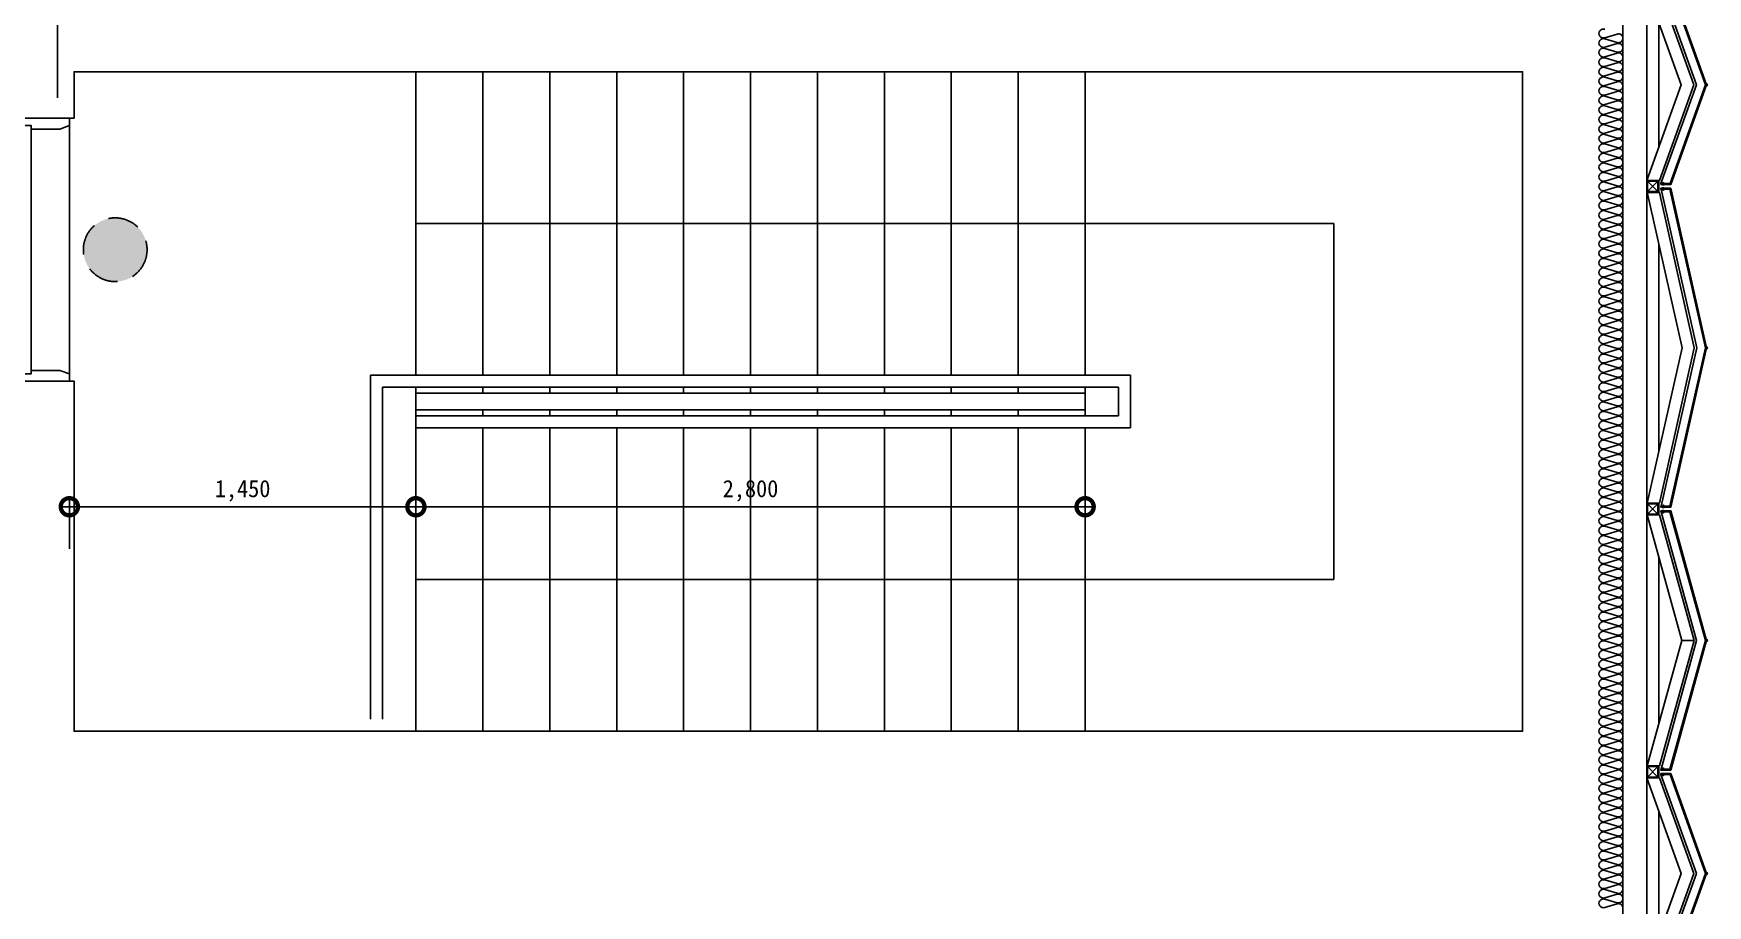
# Model space of a CAD drawing. Header units: millimetres. Extents: x -95754 to 177808, y 34455 to 149960.
# Drawn here: x 170804 to 177808, y 111796 to 115445 of the extents above; entities that cross this region are included whole.
import ezdxf

# ---------------------------------------------------------------- set-up
doc = ezdxf.new("R2010")
doc.units = ezdxf.units.MM
doc.header["$LTSCALE"] = 300
doc.linetypes.add('ghid', pattern=[3, 2, -1])
doc.linetypes.add('HID', pattern=[2.8, 1.8, -1])
doc.layers.get('Defpoints').update_dxf_attribs({"color": 151})
for name, color, linetype in [('6FIN', 6, 'Continuous'), ('A-CEN', 1, 'Continuous'), ('A-CORE-STR', 9, 'Continuous'), ('A-CORE-난간', 8, 'Continuous'), ('A-DIM', 7, 'Continuous'), ('A-DOOR', 4, 'Continuous'), ('A-DOOR-1', 1, 'Continuous'), ('A-DOOR-8', 8, 'Continuous'), ('A-FIN', 6, 'Continuous'), ('A-SYM', 7, 'Continuous'), ('A-갑종방화문', 7, 'Continuous'), ('A-방화문표기', 6, 'ghid'), ('A-하지철물', 55, 'Continuous'), ('alucobond', 4, 'Continuous'), ('ISL', 251, 'Continuous'), ('mold', 4, 'Continuous'), ('SHEET', 6, 'Continuous')]:
    doc.layers.add(name, color=color, linetype=linetype)
doc.layers.add('NOPLOT-DIM', color=191, linetype='Continuous', plot=False)
doc.styles.add('Gdim', font='')
doc.styles.get('Gdim').set_extended_font_data('DotumChe')
doc.dimstyles.new('Gdim30(INT)', dxfattribs={"dimscale": 24, "dimtxt": 3, "dimasz": 1, "dimexe": 1.5, "dimexo": 2, "dimgap": 1, "dimtad": 1, "dimdec": 0, "dimzin": 0, "dimdsep": 46, "dimlunit": 6, "dimtxsty": 'Gdim', "dimblk": 'ToneDOT', "dimcen": 1.5, "dimdle": 1.5, "dimclrd": 1, "dimclre": 1, "dimclrt": 256, "dimadec": 1, "dimazin": 0, "dimtfac": 1, "dimtdec": 0, "dimtix": 1, "dimtmove": 2, "dimatfit": 3, "dimldrblk": 'DOT', "dimfxl": 1, "dimtolj": 1, "dimtzin": 0, "dimlwd": -1, "dimlwe": -1, "dimarcsym": 0})

# ---------------------------------------------------------------- blocks, each defined once
blk = doc.blocks.new('FSD-1')
at = {"layer": 'A-DOOR'}
for points in [[(190359.4, 600586.7), (190359.4, 600556.7), (190319.4, 600556.7), (190319.4, 600541.7), (190199.4, 600541.7), (190159.4, 600556.7), (190159.4, 600586.7)], [(190359.4, 599516.7), (191399.4, 599516.7), (191399.4, 599556.7), (190359.4, 599556.7)], [(190359.4, 599486.7), (190359.4, 599516.7), (190319.4, 599516.7), (190319.4, 599531.7), (190199.4, 599531.7), (190159.4, 599516.7), (190159.4, 599486.7)]]:
    blk.add_lwpolyline(points, close=True, dxfattribs=at)
at = {"layer": 'A-DOOR-1'}
blk.add_arc((190322.5, 599479.8), 1077.5, 1.96142, 88.03858, dxfattribs=at)
at = {"layer": 'A-DOOR-8'}
for p, q in [((190159.4, 600556.7), (190159.4, 599516.7)), ((190319.4, 600556.7), (190319.4, 599516.7)), ((190359.4, 600556.7), (190359.4, 599516.7))]:
    blk.add_line(p, q, dxfattribs=at)
blk = doc.blocks.new('ToneDOT')
at = {"layer": 'A-DIM', "color": 1, "linetype": 'ByBlock'}
blk.add_line((1.5, 0), (-1.5, 0), dxfattribs=at)
at = {"layer": 'A-DIM', "color": 1, "linetype": 'ByBlock', "const_width": 3}
blk.add_lwpolyline([(0.375, 0, 1), (-0.375, 0, 1)], format="xyb", close=True, dxfattribs=at)
blk = doc.blocks.new('*D2317')
at = {"layer": 'Defpoints', "color": 0, "transparency": 16777216}
for p in [(172403.6, 113464.4), (170953.6, 113240), (172403.6, 113240)]:
    blk.add_point(p, dxfattribs=at)
at = {"layer": 'NOPLOT-DIM', "color": 1, "transparency": 16777216}
for p, q in [((170953.6, 113288), (170953.6, 113500.4)), ((172403.6, 113288), (172403.6, 113500.4)), ((170977.6, 113464.4), (172379.6, 113464.4))]:
    blk.add_line(p, q, dxfattribs=at)
at = {"layer": 'NOPLOT-DIM', "color": 1, "transparency": 16777216, "xscale": 24, "yscale": 24, "zscale": 24, "rotation": 180}
blk.add_blockref('ToneDOT', (170953.6, 113464.4), dxfattribs=at)
at = {"layer": 'NOPLOT-DIM', "color": 1, "transparency": 16777216, "xscale": 24, "yscale": 24, "zscale": 24}
blk.add_blockref('ToneDOT', (172403.6, 113464.4), dxfattribs=at)
at = {"layer": 'NOPLOT-DIM', "transparency": 16777216, "insert": (171678.6, 113531.2), "char_height": 72, "attachment_point": 5, "style": 'Gdim'}
blk.add_mtext('\\A1;1,450', dxfattribs=at)
blk = doc.blocks.new('_Dot')
at = {"color": 0, "linetype": 'ByBlock', "lineweight": -2}
blk.add_line((-0.5, 0), (-1, 0), dxfattribs=at)
at = {"color": 0, "linetype": 'ByBlock', "const_width": 0.5}
blk.add_lwpolyline([(-0.25, 0, 1), (0.25, 0, 1)], format="xyb", close=True, dxfattribs=at)
blk = doc.blocks.new('*D2316')
at = {"layer": 'Defpoints', "color": 0, "transparency": 16777216}
for p in [(175203.6, 113464.4), (172403.6, 113240), (175203.6, 113240)]:
    blk.add_point(p, dxfattribs=at)
at = {"layer": 'NOPLOT-DIM', "color": 1, "transparency": 16777216}
for p, q in [((172403.6, 113288), (172403.6, 113500.4)), ((175203.6, 113288), (175203.6, 113500.4)), ((172427.6, 113464.4), (175179.6, 113464.4))]:
    blk.add_line(p, q, dxfattribs=at)
at = {"layer": 'NOPLOT-DIM', "color": 1, "transparency": 16777216, "xscale": 24, "yscale": 24, "zscale": 24, "rotation": 180}
blk.add_blockref('ToneDOT', (172403.6, 113464.4), dxfattribs=at)
at = {"layer": 'NOPLOT-DIM', "color": 1, "transparency": 16777216, "xscale": 24, "yscale": 24, "zscale": 24}
blk.add_blockref('ToneDOT', (175203.6, 113464.4), dxfattribs=at)
at = {"layer": 'NOPLOT-DIM', "transparency": 16777216, "insert": (173803.6, 113531.2), "char_height": 72, "attachment_point": 5, "style": 'Gdim'}
blk.add_mtext('\\A1;2,800', dxfattribs=at)
blk = doc.blocks.new('EX-850-1')
at = {"layer": '6FIN', "elevation": 0}
for points in [[(3.2, 204.1), (46.8, 204.1, 0.414214), (50, 207.3), (50, 250.9, 0.414214), (46.8, 254.1), (3.2, 254.1, 0.414214), (0, 250.9), (0, 207.3, 0.414214)], [(896.8, 204.1), (853.2, 204.1, -0.414214), (850, 207.3), (850, 250.9, -0.414214), (853.2, 254.1), (896.8, 254.1, -0.414214), (900, 250.9), (900, 207.3, -0.414214)]]:
    blk.add_lwpolyline(points, format="xyb", close=True, dxfattribs=at)
at = {"layer": 'A-하지철물'}
for p, q in [((850, 254.1), (50, 254.1)), ((710.9, 204.1), (189.1, 204.1))]:
    blk.add_line(p, q, dxfattribs=at)
at = {"layer": 'A-하지철물', "elevation": 0}
for points in [[(49.9, 254.1), (450, 110.3), (850.1, 254.1)], [(50, 204.1), (50, 200.9), (450, 57.2), (850, 200.9), (850, 204.1)]]:
    blk.add_lwpolyline(points, dxfattribs=at)
at = {"layer": 'A-하지철물'}
blk.add_circle((450, 4.1), 4.07, dxfattribs=at)
at = {"layer": 'alucobond', "color": 251, "linetype": 'HID', "ltscale": 10}
for p, q in [((30.2, 185.1), (41.5, 185.1)), ((31.5, 182.4), (31.5, 187.8)), ((31.5, 186.6), (39.5, 186.6)), ((31.5, 183.6), (39.5, 183.6)), ((32, 189.3), (32.5, 189.3)), ((32, 180.9), (32.5, 180.9)), ((32.5, 180.9), (32.5, 189.3)), ((38, 182.7), (38, 187.4)), ((39.5, 182.7), (39.5, 187.4)), ((869.8, 185.1), (858.5, 185.1)), ((860.5, 182.7), (860.5, 187.4)), ((868.5, 186.6), (860.5, 186.6)), ((868.5, 183.6), (860.5, 183.6)), ((862, 182.7), (862, 187.4)), ((867.5, 180.9), (867.5, 189.3)), ((868, 189.3), (867.5, 189.3)), ((868, 180.9), (867.5, 180.9)), ((868.5, 182.4), (868.5, 187.8))]:
    blk.add_line(p, q, dxfattribs=at)
at = {"layer": 'alucobond'}
for p, q in [((32.5, 195.1), (36.5, 195.1)), ((867.5, 195.1), (863.5, 195.1))]:
    blk.add_line(p, q, dxfattribs=at)
at = {"layer": 'alucobond', "color": 251, "linetype": 'HID', "ltscale": 10}
for points in [[(32, 189.3), (31.5, 187.8)], [(32, 180.9), (31.5, 182.4)], [(868, 189.3), (868.5, 187.8)], [(868, 180.9), (868.5, 182.4)]]:
    blk.add_lwpolyline(points, dxfattribs=at)
at = {"layer": 'alucobond', "elevation": 0}
for points in [[(32.5, 195.1), (32.5, 154.1), (450, 4.1), (867.5, 154.1), (867.5, 195.1)], [(36.5, 195.1), (36.5, 156.9), (450, 8.3), (863.5, 156.9), (863.5, 195.1)]]:
    blk.add_lwpolyline(points, dxfattribs=at)
at = {"layer": 'alucobond', "color": 251, "linetype": 'HID', "ltscale": 10, "elevation": 0}
blk.add_lwpolyline([(36.5, 195.1), (450, 46.6), (863.5, 195.1)], dxfattribs=at)
at = {"layer": 'alucobond', "color": 251, "linetype": 'HID', "ltscale": 10}
for points in [[(39.5, 186.6, -0.666667), (39.5, 183.6, -1.5)], [(860.5, 186.6, 0.666667), (860.5, 183.6, 1.5)]]:
    blk.add_lwpolyline(points, format="xyb", dxfattribs=at)
for centre, start, end in [((38.7, 187.4), 0, 180), ((38.7, 182.7), 180, 0), ((861.3, 187.4), 0, 180), ((861.3, 182.7), 180, 0)]:
    blk.add_arc(centre, 0.75, start, end, dxfattribs=at)
at = {"layer": 'mold', "color": 4}
for points in [[(25, 204.1), (25, 202.6)], [(875, 204.1), (875, 202.6)]]:
    blk.add_lwpolyline(points, dxfattribs=at)
at = {"layer": 'SHEET', "color": 8}
for p, q in [((46.8, 250.9), (3.2, 207.3)), ((3.2, 250.9), (46.8, 207.3)), ((853.2, 250.9), (896.8, 207.3)), ((896.8, 250.9), (853.2, 207.3))]:
    blk.add_line(p, q, dxfattribs=at)
at = {"layer": 'SHEET', "color": 8, "elevation": 0}
for points in [[(3.2, 207.3), (46.8, 207.3), (46.8, 250.9), (3.2, 250.9)], [(896.8, 207.3), (853.2, 207.3), (853.2, 250.9), (896.8, 250.9)]]:
    blk.add_lwpolyline(points, close=True, dxfattribs=at)
blk = doc.blocks.new('EX-1350')
at = {"layer": '6FIN', "elevation": 0}
for points in [[(3.2, 204.1), (46.8, 204.1, 0.414214), (50, 207.3), (50, 250.9, 0.414214), (46.8, 254.1), (3.2, 254.1, 0.414214), (0, 250.9), (0, 207.3, 0.414214)], [(1396.8, 204.1), (1353.2, 204.1, -0.414214), (1350, 207.3), (1350, 250.9, -0.414214), (1353.2, 254.1), (1396.8, 254.1, -0.414214), (1400, 250.9), (1400, 207.3, -0.414214)]]:
    blk.add_lwpolyline(points, format="xyb", close=True, dxfattribs=at)
at = {"layer": 'A-하지철물'}
for p, q in [((1350, 254.1), (50, 254.1)), ((1133.9, 204.1), (266.1, 204.1))]:
    blk.add_line(p, q, dxfattribs=at)
at = {"layer": 'A-하지철물', "elevation": 0}
for points in [[(49.7, 252.7), (700, 106.6), (1350.3, 252.7)], [(50, 254.1), (50, 201.4), (700, 55.3), (1350, 201.4), (1350, 254.1)]]:
    blk.add_lwpolyline(points, dxfattribs=at)
at = {"layer": 'A-하지철물'}
blk.add_circle((700, 4.1), 4.07, dxfattribs=at)
at = {"layer": 'alucobond', "color": 251, "linetype": 'HID', "ltscale": 10}
for p, q in [((30.2, 185.1), (41.5, 185.1)), ((31.5, 182.4), (31.5, 187.8)), ((31.5, 186.6), (39.5, 186.6)), ((31.5, 183.6), (39.5, 183.6)), ((32, 189.3), (32.5, 189.3)), ((32, 180.9), (32.5, 180.9)), ((32.5, 180.9), (32.5, 189.3)), ((38, 182.7), (38, 187.4)), ((39.5, 182.7), (39.5, 187.4)), ((1369.8, 185.1), (1358.5, 185.1)), ((1360.5, 182.7), (1360.5, 187.4)), ((1368.5, 186.6), (1360.5, 186.6)), ((1368.5, 183.6), (1360.5, 183.6)), ((1362, 182.7), (1362, 187.4)), ((1367.5, 180.9), (1367.5, 189.3)), ((1368, 189.3), (1367.5, 189.3)), ((1368, 180.9), (1367.5, 180.9)), ((1368.5, 182.4), (1368.5, 187.8))]:
    blk.add_line(p, q, dxfattribs=at)
at = {"layer": 'alucobond'}
for p, q in [((32.5, 195.1), (36.5, 195.1)), ((1367.5, 195.1), (1363.5, 195.1))]:
    blk.add_line(p, q, dxfattribs=at)
at = {"layer": 'alucobond', "color": 251, "linetype": 'HID', "ltscale": 10, "elevation": 0}
for points in [[(32, 189.3), (31.5, 187.8)], [(32, 180.9), (31.5, 182.4)], [(36.5, 194.2), (700, 45.1), (1363.5, 194.2)], [(1368, 189.3), (1368.5, 187.8)], [(1368, 180.9), (1368.5, 182.4)]]:
    blk.add_lwpolyline(points, dxfattribs=at)
at = {"layer": 'alucobond', "elevation": 0}
for points in [[(32.5, 195.1), (32.5, 154.1), (700, 4.1), (1367.5, 154.1), (1367.5, 195.1)], [(36.5, 195.1), (36.5, 157.3), (700, 8.2), (1363.5, 157.3), (1363.5, 195.1)]]:
    blk.add_lwpolyline(points, dxfattribs=at)
at = {"layer": 'alucobond', "color": 251, "linetype": 'HID', "ltscale": 10, "elevation": 0}
for points in [[(39.5, 186.6, -0.666667), (39.5, 183.6, -1.5)], [(1360.5, 186.6, 0.666667), (1360.5, 183.6, 1.5)]]:
    blk.add_lwpolyline(points, format="xyb", dxfattribs=at)
at = {"layer": 'alucobond', "color": 251, "linetype": 'HID', "ltscale": 10}
for centre, start, end in [((38.7, 187.4), 0, 180), ((38.7, 182.7), 180, 0), ((1361.3, 187.4), 0, 180), ((1361.3, 182.7), 180, 0)]:
    blk.add_arc(centre, 0.75, start, end, dxfattribs=at)
at = {"layer": 'mold', "color": 4, "elevation": 0}
for points in [[(25, 204.1), (25, 202.6)], [(1375, 204.1), (1375, 202.6)]]:
    blk.add_lwpolyline(points, dxfattribs=at)
at = {"layer": 'SHEET', "color": 8}
for p, q in [((46.8, 250.9), (3.2, 207.3)), ((3.2, 250.9), (46.8, 207.3)), ((1353.2, 250.9), (1396.8, 207.3)), ((1396.8, 250.9), (1353.2, 207.3))]:
    blk.add_line(p, q, dxfattribs=at)
at = {"layer": 'SHEET', "color": 8, "elevation": 0}
for points in [[(3.2, 207.3), (46.8, 207.3), (46.8, 250.9), (3.2, 250.9)], [(1396.8, 207.3), (1353.2, 207.3), (1353.2, 250.9), (1396.8, 250.9)]]:
    blk.add_lwpolyline(points, close=True, dxfattribs=at)
blk = doc.blocks.new('EX-1100')
at = {"layer": '6FIN', "elevation": 0}
for points in [[(3.2, 204.1), (46.8, 204.1, 0.414214), (50, 207.3), (50, 250.9, 0.414214), (46.8, 254.1), (3.2, 254.1, 0.414214), (0, 250.9), (0, 207.3, 0.414214)], [(1146.8, 204.1), (1103.2, 204.1, -0.414214), (1100, 207.3), (1100, 250.9, -0.414214), (1103.2, 254.1), (1146.8, 254.1, -0.414214), (1150, 250.9), (1150, 207.3, -0.414214)]]:
    blk.add_lwpolyline(points, format="xyb", close=True, dxfattribs=at)
at = {"layer": 'A-하지철물'}
for p, q in [((1100, 254.1), (50, 254.1)), ((923.1, 204.1), (226.9, 204.1)), ((575, 55.9), (575, 107.8))]:
    blk.add_line(p, q, dxfattribs=at)
at = {"layer": 'A-하지철물', "elevation": 0}
blk.add_lwpolyline([(1100, 201.1), (1100, 253), (575, 107.8), (50, 253), (50, 201.1), (575, 55.9)], close=True, dxfattribs=at)
at = {"layer": 'A-하지철물'}
blk.add_circle((575, 4.1), 4.07, dxfattribs=at)
at = {"layer": 'alucobond', "color": 251, "linetype": 'HID', "ltscale": 10}
for p, q in [((30.2, 185.1), (41.5, 185.1)), ((31.5, 182.4), (31.5, 187.8)), ((31.5, 186.6), (39.5, 186.6)), ((31.5, 183.6), (39.5, 183.6)), ((32, 189.3), (32.5, 189.3)), ((32, 180.9), (32.5, 180.9)), ((32.5, 180.9), (32.5, 189.3)), ((38, 182.7), (38, 187.4)), ((39.5, 182.7), (39.5, 187.4)), ((1119.8, 185.1), (1108.5, 185.1)), ((1110.5, 182.7), (1110.5, 187.4)), ((1118.5, 186.6), (1110.5, 186.6)), ((1118.5, 183.6), (1110.5, 183.6)), ((1112, 182.7), (1112, 187.4)), ((1117.5, 180.9), (1117.5, 189.3)), ((1118, 189.3), (1117.5, 189.3)), ((1118, 180.9), (1117.5, 180.9)), ((1118.5, 182.4), (1118.5, 187.8))]:
    blk.add_line(p, q, dxfattribs=at)
at = {"layer": 'alucobond'}
for p, q in [((32.5, 195.1), (36.5, 195.1)), ((1117.5, 195.1), (1113.5, 195.1))]:
    blk.add_line(p, q, dxfattribs=at)
at = {"layer": 'alucobond', "color": 251, "linetype": 'HID', "ltscale": 10, "elevation": 0}
for points in [[(32, 189.3), (31.5, 187.8)], [(32, 180.9), (31.5, 182.4)], [(36.5, 194.5), (575, 45.6), (1113.5, 194.5)], [(1118, 189.3), (1118.5, 187.8)], [(1118, 180.9), (1118.5, 182.4)]]:
    blk.add_lwpolyline(points, dxfattribs=at)
at = {"layer": 'alucobond', "elevation": 0}
for points in [[(32.5, 195.1), (32.5, 154.1), (575, 4.1), (1117.5, 154.1), (1117.5, 195.1)], [(36.5, 195.1), (36.5, 157.1), (575, 8.2), (1113.5, 157.1), (1113.5, 195.1)], [(1113.5, 195.1), (1113.5, 157.2)]]:
    blk.add_lwpolyline(points, dxfattribs=at)
at = {"layer": 'alucobond', "color": 251, "linetype": 'HID', "ltscale": 10, "elevation": 0}
for points in [[(39.5, 186.6, -0.666667), (39.5, 183.6, -1.5)], [(1110.5, 186.6, 0.666667), (1110.5, 183.6, 1.5)]]:
    blk.add_lwpolyline(points, format="xyb", dxfattribs=at)
at = {"layer": 'alucobond', "color": 251, "linetype": 'HID', "ltscale": 10}
for centre, start, end in [((38.7, 187.4), 0, 180), ((38.7, 182.7), 180, 0), ((1111.3, 187.4), 0, 180), ((1111.3, 182.7), 180, 0)]:
    blk.add_arc(centre, 0.75, start, end, dxfattribs=at)
at = {"layer": 'mold', "color": 4, "elevation": 0}
for points in [[(25, 204.1), (25, 202.6)], [(1125, 204.1), (1125, 202.6)]]:
    blk.add_lwpolyline(points, dxfattribs=at)
at = {"layer": 'SHEET', "color": 8}
for p, q in [((46.8, 250.9), (3.2, 207.3)), ((3.2, 250.9), (46.8, 207.3)), ((1103.2, 250.9), (1146.8, 207.3)), ((1146.8, 250.9), (1103.2, 207.3))]:
    blk.add_line(p, q, dxfattribs=at)
at = {"layer": 'SHEET', "color": 8, "elevation": 0}
for points in [[(3.2, 207.3), (46.8, 207.3), (46.8, 250.9), (3.2, 250.9)], [(1146.8, 207.3), (1103.2, 207.3), (1103.2, 250.9), (1146.8, 250.9)]]:
    blk.add_lwpolyline(points, close=True, dxfattribs=at)
blk = doc.blocks.new('SYM-갑종방화문')
at = {"layer": 'A-방화문표기'}
blk.add_hatch(color=251, dxfattribs=at).paths.add_polyline_path([(-600, 0, 1), (600, 0, 1)])
at = {"layer": 'A-방화문표기', "color": 251}
blk.add_circle((0, 0), 600, dxfattribs=at)
blk = doc.blocks.new('A$C1B410CB1')
at = {"layer": 'A-갑종방화문', "xscale": 0.1666666666666667, "yscale": 0.1666666666666667, "zscale": 0.1666666666666667}
blk.add_blockref('SYM-갑종방화문', (100, 100), dxfattribs=at)

msp = doc.modelspace()

# ---------------------------------------------------------------- linework, layer by layer
at = {"layer": 'A-CEN'}
msp.add_line((170903.6, 127905), (170903.6, 115176.1), dxfattribs=at)
at = {"layer": 'A-CORE-STR'}
for p, q in [((172403.6, 114015), (172403.6, 115285)), ((172683.6, 115285), (172683.6, 114015)), ((172963.6, 115285), (172963.6, 114015)), ((173243.6, 115285), (173243.6, 114015)), ((173523.6, 115285), (173523.6, 114015)), ((173803.6, 115285), (173803.6, 114015)), ((174083.6, 115285), (174083.6, 114015)), ((174363.6, 115285), (174363.6, 114015)), ((174643.6, 115285), (174643.6, 114015)), ((174923.6, 115285), (174923.6, 114015)), ((175203.6, 115285), (175203.6, 114015)), ((172403.6, 113965), (172403.6, 112525)), ((172683.6, 113965), (172683.6, 113940)), ((172963.6, 113965), (172963.6, 113940)), ((173243.6, 113965), (173243.6, 113940)), ((173523.6, 113965), (173523.6, 113940)), ((173803.6, 113965), (173803.6, 113940)), ((174083.6, 113965), (174083.6, 113940)), ((174363.6, 113965), (174363.6, 113940)), ((174643.6, 113965), (174643.6, 113940)), ((174923.6, 113965), (174923.6, 113940)), ((175203.6, 113965), (175203.6, 113845)), ((175203.6, 113965), (175203.6, 113940)), ((175203.6, 113965), (175203.6, 113940)), ((172403.6, 113940), (175203.6, 113940)), ((172403.6, 113870), (175203.6, 113870)), ((172683.6, 113870), (172683.6, 113845)), ((172963.6, 113870), (172963.6, 113845)), ((173243.6, 113870), (173243.6, 113845)), ((173523.6, 113870), (173523.6, 113845)), ((173803.6, 113870), (173803.6, 113845)), ((174083.6, 113870), (174083.6, 113845)), ((174363.6, 113870), (174363.6, 113845)), ((174643.6, 113870), (174643.6, 113845)), ((174923.6, 113870), (174923.6, 113845)), ((175203.6, 113870), (175203.6, 113845)), ((175203.6, 113870), (175203.6, 113845)), ((172683.6, 113795), (172683.6, 112525)), ((172963.6, 113795), (172963.6, 112525)), ((173243.6, 113795), (173243.6, 112525)), ((173523.6, 113795), (173523.6, 112525)), ((173803.6, 113795), (173803.6, 112525)), ((174083.6, 113795), (174083.6, 112525)), ((174363.6, 113795), (174363.6, 112525)), ((174643.6, 113795), (174643.6, 112525)), ((174923.6, 113795), (174923.6, 112525)), ((175203.6, 113795), (175203.6, 112525))]:
    msp.add_line(p, q, dxfattribs=at)
at = {"layer": 'A-CORE-난간'}
for p, q in [((175393.6, 114015), (172213.6, 114015)), ((172213.6, 114015), (172213.6, 112575)), ((175343.6, 113965), (172263.6, 113965)), ((172263.6, 113965), (172263.6, 112575)), ((175343.6, 113845), (175343.6, 113965)), ((175393.6, 113795), (175393.6, 114015)), ((172403.6, 113845), (175343.6, 113845)), ((172403.6, 113795), (175393.6, 113795))]:
    msp.add_line(p, q, dxfattribs=at)
at = {"layer": 'A-FIN'}
msp.add_lwpolyline([(170853.6, 115090), (170973.6, 115090), (170973.6, 115285), (177033.6, 115285), (177033.6, 112525), (170973.6, 112525), (170973.6, 113990), (170853.6, 113990)], dxfattribs=at)
at = {"layer": 'A-FIN', "elevation": 0}
msp.add_lwpolyline([(170953.6, 115090), (170973.6, 115090), (170973.6, 115285), (177033.6, 115285), (177033.6, 112525), (170973.6, 112525), (170973.6, 113990), (170953.6, 113990)], dxfattribs=at)
at = {"layer": 'A-SYM'}
for p, q in [((176243.6, 114650), (172403.6, 114650)), ((176243.6, 113160), (176243.6, 114650)), ((176243.6, 113160), (172403.6, 113160))]:
    msp.add_line(p, q, dxfattribs=at)
at = {"layer": 'ISL', "elevation": 0}
msp.add_lwpolyline([(170653.6, 107105), (177453.6, 107105), (177453.6, 135425), (177353.6, 135425)], dxfattribs=at)
msp.add_lwpolyline([(177377.8, 115462.7, 1.372593), (177377.8, 115427.3), (177429.3, 115442.7, -0.509267), (177453.6, 115425, -0.509267), (177429.3, 115407.3), (177377.8, 115422.7, 1.372593), (177377.8, 115387.3), (177429.3, 115402.7, -0.509267), (177453.6, 115385, -0.509267), (177429.3, 115367.3), (177377.8, 115382.7, 1.372593), (177377.8, 115347.3), (177429.3, 115362.7, -0.509267), (177453.6, 115345, -0.509267), (177429.3, 115327.3), (177377.8, 115342.7, 1.372593), (177377.8, 115307.3), (177429.3, 115322.7, -0.509267), (177453.6, 115305, -0.509267), (177429.3, 115287.3), (177377.8, 115302.7, 1.372593), (177377.8, 115267.3), (177429.3, 115282.7, -0.509267), (177453.6, 115265, -0.509267), (177429.3, 115247.3), (177377.8, 115262.7, 1.372593), (177377.8, 115227.3), (177429.3, 115242.7, -0.509267), (177453.6, 115225, -0.509267), (177429.3, 115207.3), (177377.8, 115222.7, 1.372593), (177377.8, 115187.3), (177429.3, 115202.7, -0.509267), (177453.6, 115185, -0.509267), (177429.3, 115167.3), (177377.8, 115182.7, 1.372593), (177377.8, 115147.3), (177429.3, 115162.7, -0.509267), (177453.6, 115145, -0.509267), (177429.3, 115127.3), (177377.8, 115142.7, 1.372593), (177377.8, 115107.3), (177429.3, 115122.7, -0.509267), (177453.6, 115105, -0.509267), (177429.3, 115087.3), (177377.8, 115102.7, 1.372593), (177377.8, 115067.3), (177429.3, 115082.7, -0.509267), (177453.6, 115065, -0.509267), (177429.3, 115047.3), (177377.8, 115062.7, 1.372593), (177377.8, 115027.3), (177429.3, 115042.7, -0.509267), (177453.6, 115025, -0.509267), (177429.3, 115007.3), (177377.8, 115022.7, 1.372593), (177377.8, 114987.3), (177429.3, 115002.7, -0.509267), (177453.6, 114985, -0.509267), (177429.3, 114967.3), (177377.8, 114982.7, 1.372593), (177377.8, 114947.3), (177429.3, 114962.7, -0.509267), (177453.6, 114945, -0.509267), (177429.3, 114927.3), (177377.8, 114942.7, 1.372593), (177377.8, 114907.3), (177429.3, 114922.7, -0.509267), (177453.6, 114905, -0.509267), (177429.3, 114887.3), (177377.8, 114902.7, 1.372593), (177377.8, 114867.3), (177429.3, 114882.7, -0.509267), (177453.6, 114865, -0.509267), (177429.3, 114847.3), (177377.8, 114862.7, 1.372593), (177377.8, 114827.3), (177429.3, 114842.7, -0.509267), (177453.6, 114825, -0.509267), (177429.3, 114807.3), (177377.8, 114822.7, 1.372593), (177377.8, 114787.3), (177429.3, 114802.7, -0.509267), (177453.6, 114785, -0.509267), (177429.3, 114767.3), (177377.8, 114782.7, 1.372593), (177377.8, 114747.3), (177429.3, 114762.7, -0.509267), (177453.6, 114745, -0.509267), (177429.3, 114727.3), (177377.8, 114742.7, 1.372593), (177377.8, 114707.3), (177429.3, 114722.7, -0.509267), (177453.6, 114705, -0.509267), (177429.3, 114687.3), (177377.8, 114702.7, 1.372593), (177377.8, 114667.3), (177429.3, 114682.7, -0.509267), (177453.6, 114665, -0.509267), (177429.3, 114647.3), (177377.8, 114662.7, 1.372593), (177377.8, 114627.3), (177429.3, 114642.7, -0.509267), (177453.6, 114625, -0.509267), (177429.3, 114607.3), (177377.8, 114622.7, 1.372593), (177377.8, 114587.3), (177429.3, 114602.7, -0.509267), (177453.6, 114585, -0.509267), (177429.3, 114567.3), (177377.8, 114582.7, 1.372593), (177377.8, 114547.3), (177429.3, 114562.7, -0.509267), (177453.6, 114545, -0.509267), (177429.3, 114527.3), (177377.8, 114542.7, 1.372593), (177377.8, 114507.3), (177429.3, 114522.7, -0.509267), (177453.6, 114505, -0.509267), (177429.3, 114487.3), (177377.8, 114502.7, 1.372593), (177377.8, 114467.3), (177429.3, 114482.7, -0.509267), (177453.6, 114465, -0.509267), (177429.3, 114447.3), (177377.8, 114462.7, 1.372593), (177377.8, 114427.3), (177429.3, 114442.7, -0.509267), (177453.6, 114425, -0.509267), (177429.3, 114407.3), (177377.8, 114422.7, 1.372593), (177377.8, 114387.3), (177429.3, 114402.7, -0.509267), (177453.6, 114385, -0.509267), (177429.3, 114367.3), (177377.8, 114382.7, 1.372593), (177377.8, 114347.3), (177429.3, 114362.7, -0.509267), (177453.6, 114345, -0.509267), (177429.3, 114327.3), (177377.8, 114342.7, 1.372593), (177377.8, 114307.3), (177429.3, 114322.7, -0.509267), (177453.6, 114305, -0.509267), (177429.3, 114287.3), (177377.8, 114302.7, 1.372593), (177377.8, 114267.3), (177429.3, 114282.7, -0.509267), (177453.6, 114265, -0.509267), (177429.3, 114247.3), (177377.8, 114262.7, 1.372593), (177377.8, 114227.3), (177429.3, 114242.7, -0.509267), (177453.6, 114225, -0.509267), (177429.3, 114207.3), (177377.8, 114222.7, 1.372593), (177377.8, 114187.3), (177429.3, 114202.7, -0.509267), (177453.6, 114185, -0.509267), (177429.3, 114167.3), (177377.8, 114182.7, 1.372593), (177377.8, 114147.3), (177429.3, 114162.7, -0.509267), (177453.6, 114145, -0.509267), (177429.3, 114127.3), (177377.8, 114142.7, 1.372593), (177377.8, 114107.3), (177429.3, 114122.7, -0.509267), (177453.6, 114105, -0.509267), (177429.3, 114087.3), (177377.8, 114102.7, 1.372593), (177377.8, 114067.3), (177429.3, 114082.7, -0.509267), (177453.6, 114065, -0.509267), (177429.3, 114047.3), (177377.8, 114062.7, 1.372593), (177377.8, 114027.3), (177429.3, 114042.7, -0.509267), (177453.6, 114025, -0.509267), (177429.3, 114007.3), (177377.8, 114022.7, 1.372593), (177377.8, 113987.3), (177429.3, 114002.7, -0.509267), (177453.6, 113985, -0.509267), (177429.3, 113967.3), (177377.8, 113982.7, 1.372593), (177377.8, 113947.3), (177429.3, 113962.7, -0.509267), (177453.6, 113945, -0.509267), (177429.3, 113927.3), (177377.8, 113942.7, 1.372593), (177377.8, 113907.3), (177429.3, 113922.7, -0.509267), (177453.6, 113905, -0.509267), (177429.3, 113887.3), (177377.8, 113902.7, 1.372593), (177377.8, 113867.3), (177429.3, 113882.7, -0.509267), (177453.6, 113865, -0.509267), (177429.3, 113847.3), (177377.8, 113862.7, 1.372593), (177377.8, 113827.3), (177429.3, 113842.7, -0.509267), (177453.6, 113825, -0.509267), (177429.3, 113807.3), (177377.8, 113822.7, 1.372593), (177377.8, 113787.3), (177429.3, 113802.7, -0.509267), (177453.6, 113785, -0.509267), (177429.3, 113767.3), (177377.8, 113782.7, 1.372593), (177377.8, 113747.3), (177429.3, 113762.7, -0.509267), (177453.6, 113745, -0.509267), (177429.3, 113727.3), (177377.8, 113742.7, 1.372593), (177377.8, 113707.3), (177429.3, 113722.7, -0.509267), (177453.6, 113705, -0.509267), (177429.3, 113687.3), (177377.8, 113702.7, 1.372593), (177377.8, 113667.3), (177429.3, 113682.7, -0.509267), (177453.6, 113665, -0.509267), (177429.3, 113647.3), (177377.8, 113662.7, 1.372593), (177377.8, 113627.3), (177429.3, 113642.7, -0.509267), (177453.6, 113625, -0.509267), (177429.3, 113607.3), (177377.8, 113622.7, 1.372593), (177377.8, 113587.3), (177429.3, 113602.7, -0.509267), (177453.6, 113585, -0.509267), (177429.3, 113567.3), (177377.8, 113582.7, 1.372593), (177377.8, 113547.3), (177429.3, 113562.7, -0.509267), (177453.6, 113545, -0.509267), (177429.3, 113527.3), (177377.8, 113542.7, 1.372593), (177377.8, 113507.3), (177429.3, 113522.7, -0.509267), (177453.6, 113505, -0.509267), (177429.3, 113487.3), (177377.8, 113502.7, 1.372593), (177377.8, 113467.3), (177429.3, 113482.7, -0.509267), (177453.6, 113465, -0.509267), (177429.3, 113447.3), (177377.8, 113462.7, 1.372593), (177377.8, 113427.3), (177429.3, 113442.7, -0.509267), (177453.6, 113425, -0.509267), (177429.3, 113407.3), (177377.8, 113422.7, 1.372593), (177377.8, 113387.3), (177429.3, 113402.7, -0.509267), (177453.6, 113385, -0.509267), (177429.3, 113367.3), (177377.8, 113382.7, 1.372593), (177377.8, 113347.3), (177429.3, 113362.7, -0.509267), (177453.6, 113345, -0.509267), (177429.3, 113327.3), (177377.8, 113342.7, 1.372593), (177377.8, 113307.3), (177429.3, 113322.7, -0.509267), (177453.6, 113305, -0.509267), (177429.3, 113287.3), (177377.8, 113302.7, 1.372593), (177377.8, 113267.3), (177429.3, 113282.7, -0.509267), (177453.6, 113265, -0.509267), (177429.3, 113247.3), (177377.8, 113262.7, 1.372593), (177377.8, 113227.3), (177429.3, 113242.7, -0.509267), (177453.6, 113225, -0.509267), (177429.3, 113207.3), (177377.8, 113222.7, 1.372593), (177377.8, 113187.3), (177429.3, 113202.7, -0.509267), (177453.6, 113185, -0.509267), (177429.3, 113167.3), (177377.8, 113182.7, 1.372593), (177377.8, 113147.3), (177429.3, 113162.7, -0.509267), (177453.6, 113145, -0.509267), (177429.3, 113127.3), (177377.8, 113142.7, 1.372593), (177377.8, 113107.3), (177429.3, 113122.7, -0.509267), (177453.6, 113105, -0.509267), (177429.3, 113087.3), (177377.8, 113102.7, 1.372593), (177377.8, 113067.3), (177429.3, 113082.7, -0.509267), (177453.6, 113065, -0.509267), (177429.3, 113047.3), (177377.8, 113062.7, 1.372593), (177377.8, 113027.3), (177429.3, 113042.7, -0.509267), (177453.6, 113025, -0.509267), (177429.3, 113007.3), (177377.8, 113022.7, 1.372593), (177377.8, 112987.3), (177429.3, 113002.7, -0.509267), (177453.6, 112985, -0.509267), (177429.3, 112967.3), (177377.8, 112982.7, 1.372593), (177377.8, 112947.3), (177429.3, 112962.7, -0.509267), (177453.6, 112945, -0.509267), (177429.3, 112927.3), (177377.8, 112942.7, 1.372593), (177377.8, 112907.3), (177429.3, 112922.7, -0.509267), (177453.6, 112905, -0.509267), (177429.3, 112887.3), (177377.8, 112902.7, 1.372593), (177377.8, 112867.3), (177429.3, 112882.7, -0.509267), (177453.6, 112865, -0.509267), (177429.3, 112847.3), (177377.8, 112862.7, 1.372593), (177377.8, 112827.3), (177429.3, 112842.7, -0.509267), (177453.6, 112825, -0.509267), (177429.3, 112807.3), (177377.8, 112822.7, 1.372593), (177377.8, 112787.3), (177429.3, 112802.7, -0.509267), (177453.6, 112785, -0.509267), (177429.3, 112767.3), (177377.8, 112782.7, 1.372593), (177377.8, 112747.3), (177429.3, 112762.7, -0.509267), (177453.6, 112745, -0.509267), (177429.3, 112727.3), (177377.8, 112742.7, 1.372593), (177377.8, 112707.3), (177429.3, 112722.7, -0.509267), (177453.6, 112705, -0.509267), (177429.3, 112687.3), (177377.8, 112702.7, 1.372593), (177377.8, 112667.3), (177429.3, 112682.7, -0.509267), (177453.6, 112665, -0.509267), (177429.3, 112647.3), (177377.8, 112662.7, 1.372593), (177377.8, 112627.3), (177429.3, 112642.7, -0.509267), (177453.6, 112625, -0.509267), (177429.3, 112607.3), (177377.8, 112622.7, 1.372593), (177377.8, 112587.3), (177429.3, 112602.7, -0.509267), (177453.6, 112585, -0.509267), (177429.3, 112567.3), (177377.8, 112582.7, 1.372593), (177377.8, 112547.3), (177429.3, 112562.7, -0.509267), (177453.6, 112545, -0.509267), (177429.3, 112527.3), (177377.8, 112542.7, 1.372593), (177377.8, 112507.3), (177429.3, 112522.7, -0.509267), (177453.6, 112505, -0.509267), (177429.3, 112487.3), (177377.8, 112502.7, 1.372593), (177377.8, 112467.3), (177429.3, 112482.7, -0.509267), (177453.6, 112465, -0.509267), (177429.3, 112447.3), (177377.8, 112462.7, 1.372593), (177377.8, 112427.3), (177429.3, 112442.7, -0.509267), (177453.6, 112425, -0.509267), (177429.3, 112407.3), (177377.8, 112422.7, 1.372593), (177377.8, 112387.3), (177429.3, 112402.7, -0.509267), (177453.6, 112385, -0.509267), (177429.3, 112367.3), (177377.8, 112382.7, 1.372593), (177377.8, 112347.3), (177429.3, 112362.7, -0.509267), (177453.6, 112345, -0.509267), (177429.3, 112327.3), (177377.8, 112342.7, 1.372593), (177377.8, 112307.3), (177429.3, 112322.7, -0.509267), (177453.6, 112305, -0.509267), (177429.3, 112287.3), (177377.8, 112302.7, 1.372593), (177377.8, 112267.3), (177429.3, 112282.7, -0.509267), (177453.6, 112265, -0.509267), (177429.3, 112247.3), (177377.8, 112262.7, 1.372593), (177377.8, 112227.3), (177429.3, 112242.7, -0.509267), (177453.6, 112225, -0.509267), (177429.3, 112207.3), (177377.8, 112222.7, 1.372593), (177377.8, 112187.3), (177429.3, 112202.7, -0.509267), (177453.6, 112185, -0.509267), (177429.3, 112167.3), (177377.8, 112182.7, 1.372593), (177377.8, 112147.3), (177429.3, 112162.7, -0.509267), (177453.6, 112145, -0.509267), (177429.3, 112127.3), (177377.8, 112142.7, 1.372593), (177377.8, 112107.3), (177429.3, 112122.7, -0.509267), (177453.6, 112105, -0.509267), (177429.3, 112087.3), (177377.8, 112102.7, 1.372593), (177377.8, 112067.3), (177429.3, 112082.7, -0.509267), (177453.6, 112065, -0.509267), (177429.3, 112047.3), (177377.8, 112062.7, 1.372593), (177377.8, 112027.3), (177429.3, 112042.7, -0.509267), (177453.6, 112025, -0.509267), (177429.3, 112007.3), (177377.8, 112022.7, 1.372593), (177377.8, 111987.3), (177429.3, 112002.7, -0.509267), (177453.6, 111985, -0.509267), (177429.3, 111967.3), (177377.8, 111982.7, 1.372593), (177377.8, 111947.3), (177429.3, 111962.7, -0.509267), (177453.6, 111945, -0.509267), (177429.3, 111927.3), (177377.8, 111942.7, 1.372593), (177377.8, 111907.3), (177429.3, 111922.7, -0.509267), (177453.6, 111905, -0.509267), (177429.3, 111887.3), (177377.8, 111902.7, 1.372593), (177377.8, 111867.3), (177429.3, 111882.7, -0.509267), (177453.6, 111865, -0.509267), (177429.3, 111847.3), (177377.8, 111862.7, 1.372593), (177377.8, 111827.3), (177429.3, 111842.7, -0.509267), (177453.6, 111825, -0.509267), (177429.3, 111807.3), (177377.8, 111822.7, 1.372593), (177377.8, 111787.3), (177429.3, 111802.7, -0.509267), (177453.6, 111785, -0.509267)], format="xyb", dxfattribs=at)

# ---------------------------------------------------------------- block references
at = {"layer": 'A-DOOR', "rotation": 180}
msp.add_blockref('FSD-1', (361113, 714576.7), dxfattribs=at)
at = {"layer": 'A-갑종방화문', "xscale": 1.333333333333056, "yscale": 1.333333333333056, "zscale": 1.333333333333056, "rotation": 89.99999999999999}
msp.add_blockref('A$C1B410CB1', (171278.9, 114406.7), dxfattribs=at)
at = {"layer": 'A-하지철물', "rotation": 90}
for name, p in [('EX-850-1', (177807.6, 114780)), ('EX-1350', (177807.6, 113430)), ('EX-1100', (177807.6, 112330)), ('EX-850-1', (177807.6, 111480))]:
    msp.add_blockref(name, p, dxfattribs=at)

# ---------------------------------------------------------------- dimensions: what is measured, and where the dimension line sits
at = {"layer": 'NOPLOT-DIM'}
for base, p1, p2, picture, middle in [((172403.6, 113464.4), (170953.6, 113240), (172403.6, 113240), '*D2317', (171678.6, 113531.2)), ((175203.6, 113464.4), (172403.6, 113240), (175203.6, 113240), '*D2316', (173803.6, 113531.2))]:
    dim = msp.add_linear_dim(base=base, p1=p1, p2=p2, angle=180, dimstyle='Gdim30(INT)', dxfattribs=at)
    dim.commit()
    dim.dimension.update_dxf_attribs({"geometry": picture, "text_midpoint": middle})

doc.saveas('drawing.dxf')
